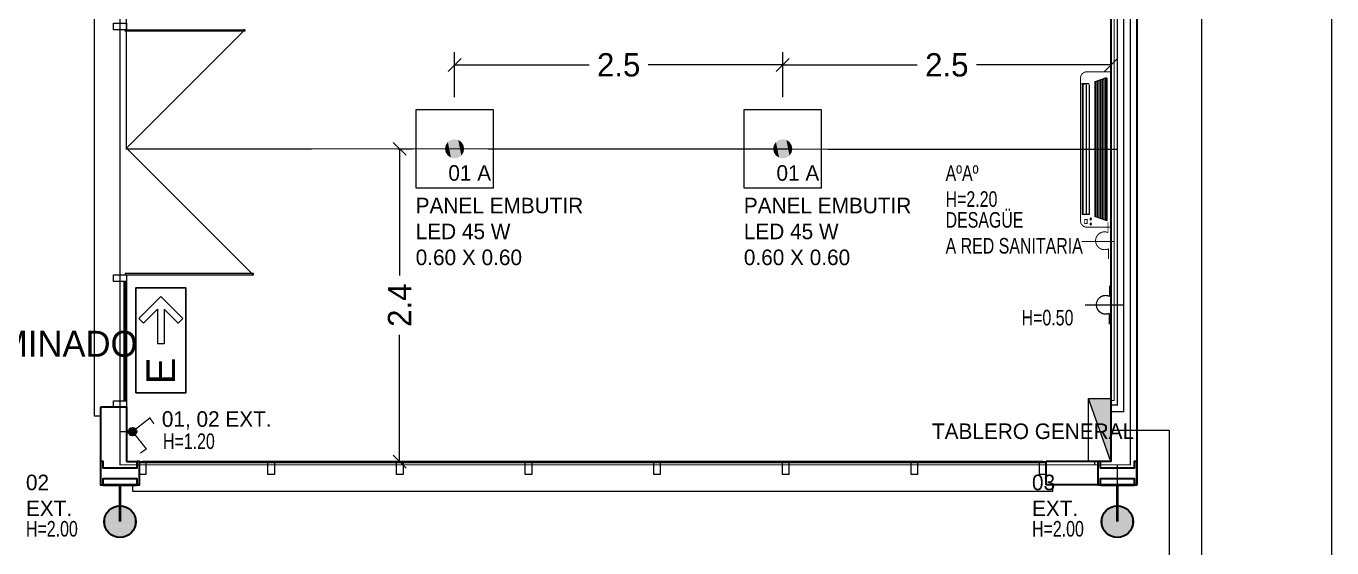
# Model space of a CAD drawing. Header units: millimetres. Extents: x 1972 to 5740, y 370 to 952.
# Drawn here: x 2705.89 to 2715.97, y 643.54 to 647.57 of the extents above; entities that cross this region are included whole.
import ezdxf

# ---------------------------------------------------------------- set-up
doc = ezdxf.new("R2010")
doc.units = ezdxf.units.MM
doc.header["$LTSCALE"] = 15
doc.linetypes.add('ACAD_ISO02W100', pattern=[15, 12, -3])
for name, color, linetype, lineweight in [('1 CIRCUITO  A  PB EXT', 11, 'Continuous', 30), ('1 CIRCUITO  D  INTERNO', 11, 'Continuous', 30), ('1 CIRCUITO AA', 11, 'Continuous', 30), ('1 CIRCUITO T C', 11, 'Continuous', 30), ('1 ELECTRICIDAD', 11, 'Continuous', 9), ('A-FACHA-XFINA', 8, 'Continuous', 15), ('A-MURO-PARC', 2, 'Continuous', 30), ('COTA', 5, 'Continuous', 20), ('cotas ROJAS', 5, 'Continuous', 13), ('Detalles', 6, 'Continuous', 15), ('MUROS', 1, 'Continuous', 30), ('SOMBRAS', 95, 'Continuous', 18)]:
    doc.layers.add(name, color=color, linetype=linetype, lineweight=lineweight)
doc.styles.add('texto', font='swisscl.ttf', dxfattribs={"height": 0.18})

# ---------------------------------------------------------------- blocks, each defined once
blk = doc.blocks.new('_OBLIQUE')
at = {"color": 0, "linetype": 'ByBlock', "ltscale": 0.05}
blk.add_line((-0.5, -0.5), (0.5, 0.5), dxfattribs=at)

msp = doc.modelspace()

# ---------------------------------------------------------------- hatches: boundary and pattern name
at = {"layer": 'Detalles'}
h = msp.add_hatch(dxfattribs=at)
h.set_pattern_fill('LINE', color=256, scale=0.004, angle=270, style=0)
h.set_pattern_definition([(270, (2540.276146, 856.64007), (0.0127, 0), [])])
h.paths.add_polyline_path([(2714.23716, 647.16868), (2714.14307, 647.13545), (2714.14307, 646.10191), (2714.23716, 646.06868)])
at = {"layer": 'SOMBRAS'}
for points in [[(2714.26689, 644.20868), (2714.26689, 644.69479), (2714.09305, 644.69479)], [(2714.26719, 644.20868), (2714.26719, 644.69479), (2714.09334, 644.69479)]]:
    msp.add_hatch(color=256, dxfattribs=at).paths.add_polyline_path(points)

# ---------------------------------------------------------------- linework, layer by layer
msp.add_lwpolyline([(2706.73922, 644.74076), (2706.73922, 645.54931), (2707.12576, 645.54931), (2707.12576, 644.74076)], close=True)
at = {"layer": '1 CIRCUITO  A  PB EXT', "ltscale": 0.5, "const_width": 0.01}
for points in [[(2706.46719, 649.12868), (2706.51719, 649.12868), (2706.66719, 649.12868), (2706.61719, 649.12868), (2706.61719, 644.20868), (2706.61719, 644.18368), (2714.09305, 644.18368), (2714.14305, 644.18368), (2714.14305, 644.20868)], [(2714.46719, 649.12868), (2714.41719, 649.12868), (2714.41719, 644.59479), (2714.41719, 644.18368), (2714.26689, 644.18368)], [(2706.71411, 644.43999), (2706.8477, 644.54553), (2706.87983, 644.49977)], [(2706.71411, 644.43999), (2706.61719, 644.43999)], [(2706.71508, 644.44008), (2706.82062, 644.30648), (2706.77486, 644.27435)], [(2714.31719, 644.02868), (2714.31719, 644.18368), (2714.14305, 644.18368)]]:
    msp.add_lwpolyline(points, dxfattribs=at)
at = {"layer": '1 CIRCUITO  A  PB EXT', "const_width": 0.02012}
for points in [[(2706.61719, 644.02868), (2706.48727, 644.02868)], [(2706.61719, 644.02868), (2706.7471, 644.02868)], [(2706.61719, 643.74474), (2706.61719, 644.02868)], [(2714.31719, 644.02868), (2714.18727, 644.02868)], [(2714.31719, 644.02868), (2714.4471, 644.02868)], [(2714.31719, 643.74474), (2714.31719, 644.02868)]]:
    msp.add_lwpolyline(points, dxfattribs=at)
at = {"layer": '1 CIRCUITO  A  PB EXT', "ltscale": 0.5}
msp.add_circle((2706.71411, 644.43999), 0.03018, dxfattribs=at)
at = {"layer": '1 CIRCUITO  A  PB EXT'}
for centre in [(2706.61719, 643.74474), (2714.31719, 643.74474)]:
    msp.add_circle(centre, 0.12229, dxfattribs=at)
at = {"layer": '1 CIRCUITO  A  PB EXT', "ltscale": 0.5}
for points in [[(2706.68464, 644.43346), (2706.71935, 644.46972), (2706.68439, 644.44524)], [(2706.70758, 644.46946), (2706.68439, 644.44524), (2706.71935, 644.46972)], [(2706.68439, 644.44524), (2706.70758, 644.46946), (2706.68865, 644.45621)], [(2706.71935, 644.46972), (2706.68464, 644.43346), (2706.73032, 644.46545)], [(2706.68939, 644.42268), (2706.73032, 644.46545), (2706.68464, 644.43346)], [(2706.6968, 644.46472), (2706.68865, 644.45621), (2706.70758, 644.46946)], [(2706.73032, 644.46545), (2706.68939, 644.42268), (2706.73883, 644.45731)], [(2706.69789, 644.41454), (2706.73883, 644.45731), (2706.68939, 644.42268)], [(2706.73883, 644.45731), (2706.69789, 644.41454), (2706.74357, 644.44653)], [(2706.70887, 644.41027), (2706.74357, 644.44653), (2706.69789, 644.41454)], [(2706.74357, 644.44653), (2706.70887, 644.41027), (2706.74383, 644.43475)], [(2706.72064, 644.41053), (2706.74383, 644.43475), (2706.70887, 644.41027)], [(2706.74383, 644.43475), (2706.72064, 644.41053), (2706.73956, 644.42378)], [(2706.73142, 644.41527), (2706.73956, 644.42378), (2706.72064, 644.41053)]]:
    msp.add_solid(points, dxfattribs=at)
at = {"layer": '1 CIRCUITO  A  PB EXT'}
for points in [[(2706.53071, 643.83122), (2706.57039, 643.63177), (2706.57039, 643.85772)], [(2706.57039, 643.85772), (2706.61719, 643.62246), (2706.61719, 643.86703)], [(2706.61719, 643.62246), (2706.57039, 643.85772), (2706.57039, 643.63177)], [(2706.66398, 643.63177), (2706.61719, 643.86703), (2706.61719, 643.62246)], [(2706.61719, 643.86703), (2706.66398, 643.63177), (2706.66398, 643.85772)], [(2706.70366, 643.65827), (2706.66398, 643.85772), (2706.66398, 643.63177)], [(2706.66398, 643.85772), (2706.70366, 643.65827), (2706.70366, 643.83122)], [(2714.23071, 643.83122), (2714.27039, 643.63177), (2714.27039, 643.85772)], [(2714.27039, 643.85772), (2714.31719, 643.62246), (2714.31719, 643.86703)], [(2714.31719, 643.62246), (2714.27039, 643.85772), (2714.27039, 643.63177)], [(2714.36398, 643.63177), (2714.31719, 643.86703), (2714.31719, 643.62246)], [(2714.31719, 643.86703), (2714.36398, 643.63177), (2714.36398, 643.85772)], [(2714.40366, 643.65827), (2714.36398, 643.85772), (2714.36398, 643.63177)], [(2714.36398, 643.85772), (2714.40366, 643.65827), (2714.40366, 643.83122)], [(2706.4949, 643.74474), (2706.50421, 643.69795), (2706.50421, 643.79154)], [(2706.50421, 643.79154), (2706.53071, 643.65827), (2706.53071, 643.83122)], [(2706.53071, 643.65827), (2706.50421, 643.79154), (2706.50421, 643.69795)], [(2706.57039, 643.63177), (2706.53071, 643.83122), (2706.53071, 643.65827)], [(2706.73017, 643.69795), (2706.70366, 643.83122), (2706.70366, 643.65827)], [(2706.70366, 643.83122), (2706.73017, 643.69795), (2706.73017, 643.79154)], [(2706.73947, 643.74474), (2706.73017, 643.79154), (2706.73017, 643.69795)], [(2714.1949, 643.74474), (2714.20421, 643.69795), (2714.20421, 643.79154)], [(2714.20421, 643.79154), (2714.23071, 643.65827), (2714.23071, 643.83122)], [(2714.23071, 643.65827), (2714.20421, 643.79154), (2714.20421, 643.69795)], [(2714.27039, 643.63177), (2714.23071, 643.83122), (2714.23071, 643.65827)], [(2714.43017, 643.69795), (2714.40366, 643.83122), (2714.40366, 643.65827)], [(2714.40366, 643.83122), (2714.43017, 643.69795), (2714.43017, 643.79154)], [(2714.43947, 643.74474), (2714.43017, 643.79154), (2714.43017, 643.69795)]]:
    msp.add_solid(points, dxfattribs=at)
at = {"layer": '1 CIRCUITO  D  INTERNO', "linetype": 'ACAD_ISO02W100', "ltscale": 0.01, "const_width": 0.01}
for points in [[(2714.31719, 646.61868), (2714.31719, 648.77746), (2714.31719, 648.92746), (2713.01466, 648.92746)], [(2709.20052, 646.62368), (2706.66718, 646.62309), (2706.66719, 648.56439), (2706.66719, 648.66439), (2706.80174, 648.66439)], [(2709.19786, 646.62368), (2714.29219, 646.61868), (2714.31719, 646.61868), (2714.31719, 644.69479), (2714.31719, 644.64479), (2714.26719, 644.64479)]]:
    msp.add_lwpolyline(points, dxfattribs=at)
at = {"layer": '1 CIRCUITO  D  INTERNO', "linetype": 'ACAD_ISO02W100', "ltscale": 0.01}
for points in [[(2709.13229, 646.65194), (2709.1483, 646.57146), (2709.1483, 646.6759)], [(2709.1483, 646.6759), (2709.17226, 646.55546), (2709.17226, 646.6919)], [(2709.17226, 646.55546), (2709.1483, 646.6759), (2709.1483, 646.57146)], [(2709.17226, 646.6919), (2709.20052, 646.54983), (2709.20052, 646.69753)], [(2709.20052, 646.54983), (2709.17226, 646.6919), (2709.17226, 646.55546)], [(2709.22878, 646.55546), (2709.20052, 646.69753), (2709.20052, 646.54983)], [(2709.20052, 646.69753), (2709.22878, 646.55546), (2709.22878, 646.6919)], [(2709.25274, 646.57146), (2709.22878, 646.6919), (2709.22878, 646.55546)], [(2709.22878, 646.6919), (2709.25274, 646.57146), (2709.25274, 646.6759)], [(2709.26874, 646.59542), (2709.25274, 646.6759), (2709.25274, 646.57146)], [(2709.25274, 646.6759), (2709.26874, 646.59542), (2709.26874, 646.65194)], [(2711.66563, 646.65194), (2711.68164, 646.57146), (2711.68164, 646.6759)], [(2711.68164, 646.6759), (2711.70559, 646.55546), (2711.70559, 646.6919)], [(2711.70559, 646.55546), (2711.68164, 646.6759), (2711.68164, 646.57146)], [(2711.70559, 646.6919), (2711.73385, 646.54983), (2711.73385, 646.69753)], [(2711.73385, 646.54983), (2711.70559, 646.6919), (2711.70559, 646.55546)], [(2711.76211, 646.55546), (2711.73385, 646.69753), (2711.73385, 646.54983)], [(2711.73385, 646.69753), (2711.76211, 646.55546), (2711.76211, 646.6919)], [(2711.78607, 646.57146), (2711.76211, 646.6919), (2711.76211, 646.55546)], [(2711.76211, 646.6919), (2711.78607, 646.57146), (2711.78607, 646.6759)], [(2711.80208, 646.59542), (2711.78607, 646.6759), (2711.78607, 646.57146)], [(2711.78607, 646.6759), (2711.80208, 646.59542), (2711.80208, 646.65194)], [(2709.12667, 646.62368), (2709.13229, 646.59542), (2709.13229, 646.65194)], [(2709.1483, 646.57146), (2709.13229, 646.65194), (2709.13229, 646.59542)], [(2709.27436, 646.62368), (2709.26874, 646.65194), (2709.26874, 646.59542)], [(2711.66001, 646.62368), (2711.66563, 646.59542), (2711.66563, 646.65194)], [(2711.68164, 646.57146), (2711.66563, 646.65194), (2711.66563, 646.59542)], [(2711.8077, 646.62368), (2711.80208, 646.65194), (2711.80208, 646.59542)]]:
    msp.add_solid(points, dxfattribs=at)
at = {"layer": '1 CIRCUITO AA', "const_width": 0.0075}
for points in [[(2711.76985, 651.0545), (2711.76985, 651.02868), (2711.76985, 651.00368), (2714.24219, 651.00368), (2714.29219, 651.00368), (2714.29219, 645.90985)], [(2714.08462, 646.07699), (2714.06462, 646.07699), (2714.06462, 646.04699), (2714.08462, 646.04699), (2714.08462, 646.07699)], [(2714.29219, 645.90906), (2714.04219, 645.90906)], [(2714.29219, 645.90906), (2714.29204, 644.68113), (2714.26689, 644.68103), (2714.26689, 644.68103), (2714.29204, 644.68113), (2714.26689, 644.68103), (2714.26689, 644.68103)]]:
    msp.add_lwpolyline(points, dxfattribs=at)
for points in [[(2714.26716, 647.21868), (2714.26716, 646.01868), (2714.08216, 646.01868, -0.41421356), (2714.03216, 646.06868), (2714.03216, 647.16868, -0.41421356), (2714.08216, 647.21868), (2714.26716, 647.21868)], [(2714.2482, 645.77276), (2714.2482, 645.8519, -1.55536713), (2714.2449, 645.97722), (2714.2449, 646.05966)]]:
    msp.add_lwpolyline(points, format="xyb", dxfattribs=at)
at = {"layer": '1 CIRCUITO T C', "ltscale": 0.5, "const_width": 0.01}
for points in [[(2714.26689, 644.59479), (2714.26689, 644.59479), (2714.31689, 644.59479), (2714.36689, 644.59479), (2714.36689, 652.02868)], [(2714.36689, 645.41868), (2714.36689, 645.41868), (2714.06689, 645.41868)]]:
    msp.add_lwpolyline(points, dxfattribs=at)
msp.add_lwpolyline([(2714.25827, 645.56646), (2714.25827, 645.48402, 1.55536713), (2714.25484, 645.35348), (2714.25484, 645.26761)], format="xyb", dxfattribs=at)
at = {"layer": '1 ELECTRICIDAD', "linetype": 'Continuous'}
for points in [[(2708.90052, 646.92368), (2708.90052, 646.52368), (2708.90052, 646.32368), (2709.50052, 646.32368), (2709.50052, 646.92368), (2708.90052, 646.92368)], [(2711.43385, 646.92368), (2711.43385, 646.52368), (2711.43385, 646.32368), (2712.03385, 646.32368), (2712.03385, 646.92368), (2711.43385, 646.92368)]]:
    msp.add_lwpolyline(points, dxfattribs=at)
at = {"layer": 'A-FACHA-XFINA'}
for p, q in [((2706.93249, 645.48306), (2706.76217, 645.31274)), ((2706.93249, 645.48306), (2707.1028, 645.31274)), ((2706.90723, 645.38636), (2706.79789, 645.27703)), ((2706.90723, 645.38636), (2706.90723, 645.11861)), ((2706.95775, 645.38636), (2706.95775, 645.11861)), ((2706.95775, 645.38636), (2707.06708, 645.27703)), ((2706.76217, 645.31274), (2706.79789, 645.27703)), ((2707.06708, 645.27703), (2707.1028, 645.31274)), ((2706.95775, 645.11861), (2706.90723, 645.11861))]:
    msp.add_line(p, q, dxfattribs=at)
at = {"layer": 'Detalles'}
for p, q in [((2714.23275, 647.17264), (2714.13865, 647.13941)), ((2714.09681, 647.12463), (2714.04069, 647.12463)), ((2714.0451, 647.12067), (2714.0451, 646.11624)), ((2714.09681, 647.12463), (2714.04547, 647.12132)), ((2714.04988, 647.11736), (2714.04988, 646.12)), ((2714.07555, 647.11901), (2714.07555, 646.11835)), ((2714.10122, 646.11669), (2714.10122, 647.12067)), ((2714.14307, 647.13545), (2714.14307, 646.10191)), ((2714.23716, 646.06868), (2714.23716, 647.16868)), ((2714.10122, 646.11669), (2714.0451, 646.11624)), ((2714.10122, 646.11669), (2714.04988, 646.12)), ((2714.23716, 646.06868), (2714.14307, 646.10191))]:
    msp.add_line(p, q, dxfattribs=at)
for centre in [(2714.11112, 646.0813), (2714.11112, 646.04348)]:
    msp.add_ellipse(centre, major_axis=(0, -0.00942), ratio=0.27488682, dxfattribs=at)
at = {"layer": 'MUROS', "linetype": 'Continuous', "ltscale": 0.001}
for p, q in [((2714.46719, 649.80368), (2714.46719, 644.02868)), ((2713.76719, 644.02868), (2713.76719, 644.20868)), ((2714.46719, 644.02868), (2713.76719, 644.02868))]:
    msp.add_line(p, q, dxfattribs=at)
for points in [[(2714.26719, 649.02868), (2714.26719, 644.20868), (2713.76719, 644.20868)], [(2706.66719, 644.62868), (2706.46719, 644.62868)], [(2706.46719, 644.62868), (2706.46719, 644.20868)], [(2706.66719, 644.62868), (2706.66719, 644.20868)], [(2706.66719, 644.20868), (2706.76719, 644.20868)], [(2706.46719, 644.02868), (2706.76719, 644.02868)]]:
    msp.add_lwpolyline(points, dxfattribs=at)
for points in [[(2706.46719, 644.20868), (2706.46719, 644.02868), (2706.48719, 644.02868), (2706.48719, 644.07868), (2706.74719, 644.07868), (2706.74719, 644.02868), (2706.76719, 644.02868), (2706.76719, 644.20868), (2706.74719, 644.20868), (2706.74719, 644.15868), (2706.48719, 644.15868), (2706.48719, 644.20868), (2706.46719, 644.20868)], [(2714.16719, 644.20868), (2714.16719, 644.02868), (2714.18719, 644.02868), (2714.18719, 644.07868), (2714.44719, 644.07868), (2714.44719, 644.02868), (2714.46719, 644.02868), (2714.46719, 644.20868), (2714.44719, 644.20868), (2714.44719, 644.15868), (2714.18719, 644.15868), (2714.18719, 644.20868), (2714.16719, 644.20868)], [(2714.16719, 644.20868), (2714.16719, 644.02868), (2714.18719, 644.02868), (2714.18719, 644.07868), (2714.44719, 644.07868), (2714.44719, 644.02868), (2714.46719, 644.02868), (2714.46719, 644.20868), (2714.44719, 644.20868), (2714.44719, 644.15868), (2714.18719, 644.15868), (2714.18719, 644.20868), (2714.16719, 644.20868)]]:
    msp.add_lwpolyline(points, close=True, dxfattribs=at)
at = {"layer": 'SOMBRAS', "linetype": 'Continuous', "ltscale": 0.001}
for p, q in [((2715.97324, 642.02868), (2715.97324, 668.11181)), ((2709.20052, 647.02368), (2709.20052, 647.37104)), ((2711.73385, 647.02368), (2711.73385, 647.37104)), ((2711.73385, 647.12368), (2711.73385, 647.37104)), ((2714.26719, 647.12368), (2714.26719, 647.37104)), ((2709.20052, 647.27104), (2710.23838, 647.27104)), ((2711.73385, 647.27104), (2710.69599, 647.27104)), ((2711.73385, 647.27104), (2712.77171, 647.27104)), ((2714.26719, 647.27104), (2713.22933, 647.27104)), ((2708.76164, 646.62368), (2708.87573, 646.62368)), ((2708.77573, 646.62368), (2708.77573, 645.64605)), ((2708.77573, 644.20868), (2708.77573, 645.18631)), ((2708.76164, 644.20868), (2708.87573, 644.20868))]:
    msp.add_line(p, q, dxfattribs=at)
at = {"layer": 'SOMBRAS'}
for p, q in [((2714.26689, 644.20868), (2714.09305, 644.69479)), ((2714.26719, 644.20868), (2714.09334, 644.69479))]:
    msp.add_line(p, q, dxfattribs=at)
at = {"layer": 'SOMBRAS', "linetype": 'Continuous', "ltscale": 0.001}
for points in [[(2714.96719, 680.22868), (2714.96719, 642.12894)], [(2706.46719, 648.56439), (2706.46719, 648.61439), (2706.41719, 648.61439), (2706.41719, 644.61229), (2706.41719, 644.56229), (2706.46719, 644.56229), (2706.46719, 644.62868)], [(2706.66719, 647.54297), (2706.56719, 647.54297), (2706.56719, 647.59297), (2706.66719, 647.59297), (2706.66719, 647.54297)], [(2706.66719, 647.54297), (2706.56719, 647.54297), (2706.56719, 647.59297), (2706.66719, 647.59297), (2706.66719, 647.54297)], [(2706.65719, 647.54297), (2707.58147, 647.54297), (2707.57147, 647.54297), (2707.58147, 647.54297), (2707.58147, 647.53297), (2706.65719, 647.53297), (2706.65719, 647.54297)], [(2707.58147, 647.54297), (2706.66719, 646.62868), (2707.64576, 645.65011)], [(2706.65719, 645.65011), (2707.64719, 645.65011), (2707.64719, 645.65011), (2707.64719, 645.65011), (2707.64719, 645.66011), (2706.65719, 645.66011), (2706.65719, 645.65011)], [(2706.66719, 645.60011), (2706.56719, 645.60011), (2706.56719, 645.65011), (2706.66719, 645.65011), (2706.66719, 645.60011)], [(2706.66719, 645.60011), (2706.56719, 645.60011), (2706.56719, 645.65011), (2706.66719, 645.65011), (2706.66719, 645.60011)], [(2706.64719, 645.60011), (2706.64719, 644.67868)], [(2706.65719, 645.60011), (2706.65719, 644.67868)], [(2706.66719, 645.60011), (2706.66719, 644.67868)], [(2706.66719, 644.62868), (2706.56719, 644.62868), (2706.56719, 644.67868), (2706.66719, 644.67868), (2706.66719, 644.62868)], [(2706.81719, 644.20868), (2706.81719, 644.10868), (2706.76719, 644.10868), (2706.76719, 644.20868), (2706.81719, 644.20868)], [(2713.76719, 644.19868), (2706.76719, 644.19868)], [(2713.74219, 644.20868), (2706.79219, 644.20868)], [(2707.81004, 644.20868), (2707.81004, 644.10868), (2707.76004, 644.10868), (2707.76004, 644.20868), (2707.81004, 644.20868)], [(2708.8029, 644.20868), (2708.8029, 644.10868), (2708.7529, 644.10868), (2708.7529, 644.20868), (2708.8029, 644.20868)], [(2709.79576, 644.20868), (2709.79576, 644.10868), (2709.74576, 644.10868), (2709.74576, 644.20868), (2709.79576, 644.20868)], [(2710.78861, 644.20868), (2710.78861, 644.10868), (2710.73861, 644.10868), (2710.73861, 644.20868), (2710.78861, 644.20868)], [(2711.78147, 644.20868), (2711.78147, 644.10868), (2711.73147, 644.10868), (2711.73147, 644.20868), (2711.78147, 644.20868)], [(2712.77433, 644.20868), (2712.77433, 644.10868), (2712.72433, 644.10868), (2712.72433, 644.20868), (2712.77433, 644.20868)], [(2713.76719, 644.20868), (2713.76719, 644.10868), (2713.71719, 644.10868), (2713.71719, 644.20868), (2713.76719, 644.20868)], [(2713.76719, 644.02868), (2713.81719, 644.02868), (2713.81719, 643.97868), (2706.76719, 643.97868), (2706.71719, 643.97868), (2706.71719, 644.02868), (2706.76719, 644.02868)]]:
    msp.add_lwpolyline(points, dxfattribs=at)
at = {"layer": 'SOMBRAS'}
for points in [[(2714.26689, 644.69479), (2714.26689, 644.20868), (2714.09305, 644.20868), (2714.09305, 644.69479)], [(2714.26719, 644.69479), (2714.26719, 644.20868), (2714.09334, 644.20868), (2714.09334, 644.69479)]]:
    msp.add_lwpolyline(points, close=True, dxfattribs=at)
msp.add_lwpolyline([(2714.26689, 644.45174), (2714.46719, 644.45174), (2714.71719, 644.45174), (2714.71719, 641.45174)], dxfattribs=at)

# ---------------------------------------------------------------- block references
at = {"layer": 'SOMBRAS', "linetype": 'Continuous', "ltscale": 0.001}
for p, xscale, yscale, zscale, rotation in [((2709.20052, 647.27104), 0.1, 0.1, 0.1, 180), ((2711.73385, 647.27104), 0.1, 0.1, 0.1, 180), ((2708.77573, 646.62368), 0.1000000000000001, 0.1000000000000001, 0.1000000000000001, 90), ((2708.77573, 644.20868), 0.1, 0.1, 0.1, 270)]:
    msp.add_blockref('_OBLIQUE', p, dxfattribs=dict(at, xscale=xscale, yscale=yscale, zscale=zscale, rotation=rotation))
at = {"layer": 'SOMBRAS', "linetype": 'Continuous', "ltscale": 0.001, "xscale": 0.1, "yscale": 0.1, "zscale": 0.1}
for p in [(2711.73385, 647.27104), (2714.26719, 647.27104)]:
    msp.add_blockref('_OBLIQUE', p, dxfattribs=at)

# ---------------------------------------------------------------- texts
at = {"layer": 'A-MURO-PARC', "insert": (2706.82202, 644.90839), "char_height": 0.2210688, "width": 12.4865132, "attachment_point": 2, "rotation": 90}
msp.add_mtext('{\\f@Arial Unicode MS|b0|i0|c0|p34;E}', dxfattribs=at)
at = {"layer": 'COTA', "linetype": 'Continuous', "ltscale": 0.01, "char_height": 0.12, "attachment_point": 7}
for s, insert, width in [('01 A', (2709.15224, 646.37575, 0.025), 0.4711708), ('01 A', (2711.68557, 646.37575, 0.025), 0.4711708), ('PANEL EMBUTIR\\PLED 45 W \\P0.60 X 0.60', (2708.90031, 645.72406), 1.7757455), ('PANEL EMBUTIR\\PLED 45 W \\P0.60 X 0.60', (2711.43365, 645.72406), 1.7757455), ('01, 02 EXT.', (2706.9405, 644.45497), 1.1343103), ('02 EXT.', (2705.89143, 643.78779, 0.025), 0.4711708), ('03 EXT.', (2713.65817, 643.78779, 0.025), 0.4711708)]:
    msp.add_mtext(s, dxfattribs=dict(at, insert=insert, width=width))
at = {"layer": 'cotas ROJAS', "char_height": 0.12, "width": 1.5078199, "attachment_point": 1, "style": 'texto'}
for s, insert in [('AºAº \\PH=2.20', (2712.99094, 646.49572)), ('DESAGÜE  \\PA RED SANITARIA', (2712.99094, 646.13499)), ('H=0.50', (2713.5778, 645.38044)), ('H=1.20', (2706.94935, 644.42613)), ('H=2.00', (2705.89175, 643.74993)), ('H=2.00', (2713.65848, 643.74993))]:
    msp.add_mtext(s, dxfattribs=dict(at, insert=insert))
at = {"layer": 'SOMBRAS', "linetype": 'Continuous', "ltscale": 0.001, "char_height": 0.18, "attachment_point": 5}
for insert in [(2710.46719, 647.27104), (2713.00052, 647.27104)]:
    msp.add_mtext('\\A1;2.5', dxfattribs=dict(at, insert=insert))
at = {"layer": 'SOMBRAS', "linetype": 'Continuous', "ltscale": 0.001, "insert": (2708.77573, 645.41618), "char_height": 0.18, "attachment_point": 5, "rotation": 90}
msp.add_mtext('\\A1;2.4', dxfattribs=at)
at = {"layer": 'SOMBRAS', "insert": (2694.68542, 645.21832), "char_height": 0.2, "width": 19.6980547, "attachment_point": 1}
msp.add_mtext('             ALTURA DE CAJAS Y BOCAS METALICAS, REFERENCIA A NIVEL DE PISO TERMINADO\\P             CAÑERIA  CORRUGADO P.V.C. REFORZADO   1" Y 3/4 ".', dxfattribs=at)
at = {"layer": 'SOMBRAS', "linetype": 'Continuous', "ltscale": 0.01, "insert": (2712.88578, 644.38133), "char_height": 0.12, "width": 1.7757455, "attachment_point": 7}
msp.add_mtext('TABLERO GENERAL', dxfattribs=at)

doc.saveas('drawing.dxf')
